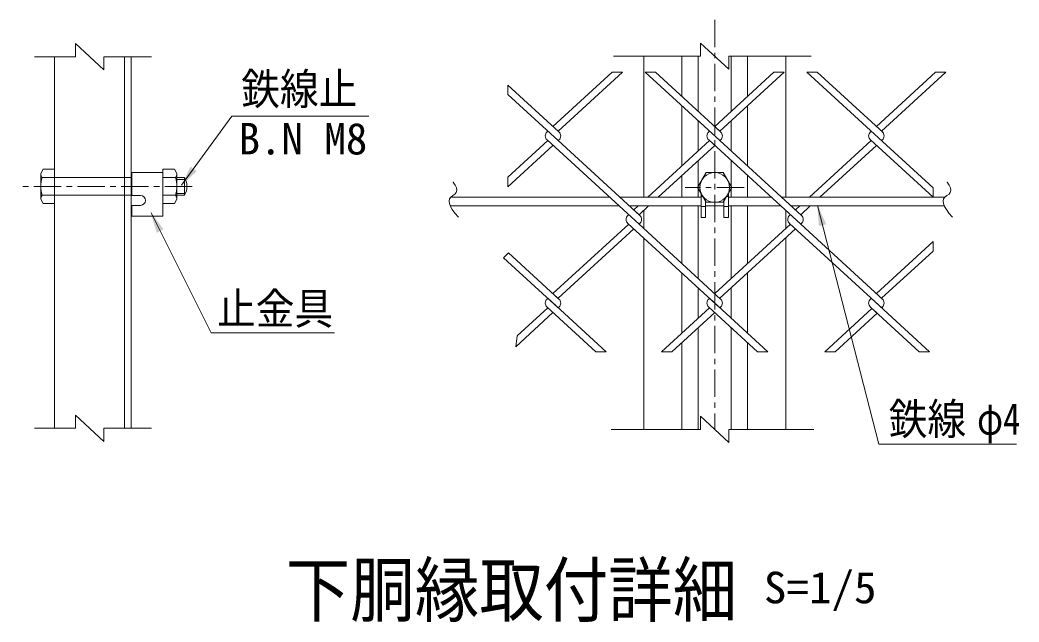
# Model space of a CAD drawing. Units: millimetres, scale not verified, with parts at other scales. Extents: x -4455 to 4455, y -3150 to 3150.
# Drawn here: x 1194 to 2566, y 427 to 1254 of the extents above; entities that cross this region are included whole.
import ezdxf
from ezdxf.enums import TextEntityAlignment as Align

# ---------------------------------------------------------------- set-up
doc = ezdxf.new("R2010")
doc.units = ezdxf.units.MM
doc.header["$LTSCALE"] = 30
doc.linetypes.add('DASHED', pattern=[7.5, 6, -1.5])
doc.linetypes.add('USER1', pattern=[2, 1.25, -0.25, 0.25, -0.25])
doc.layers.add('0-4_7詳細', color=7, linetype='Continuous', lineweight=18)
doc.styles.add('ＭＳ ゴシック', font='')
doc.styles.get('ＭＳ ゴシック').set_extended_font_data('MS Gothic')

msp = doc.modelspace()

# ---------------------------------------------------------------- linework, layer by layer
at = {"layer": '0-4_7詳細', "color": 1, "linetype": 'USER1'}
for p, q in [((2148.09, 1253.55), (2148.09, 691.54)), ((1430.63, 1025.13), (1194.14, 1025.13)), ((2188.38, 1023.65), (2107.74, 1023.65))]:
    msp.add_line(p, q, dxfattribs=at)
at = {"layer": '0-4_7詳細', "color": 4}
for p, q in [((1309.33, 1185.13), (1270.55, 1221.13)), ((1270.55, 1203.13), (1270.55, 1221.13)), ((2167.47, 1185.86), (2128.7, 1221.86)), ((2128.7, 1203.86), (2128.7, 1221.86)), ((1270.55, 1203.13), (1213.99, 1203.13)), ((1309.33, 1203.13), (1374.6, 1203.13)), ((1309.33, 1203.13), (1309.33, 1185.13)), ((2128.7, 1203.86), (2009.12, 1203.86)), ((2167.47, 1203.86), (2280.64, 1203.86)), ((2167.47, 1203.86), (2167.47, 1185.86)), ((1270.55, 693.02), (1270.55, 711.02)), ((1309.33, 675.02), (1270.55, 711.02)), ((2128.7, 691.54), (2128.7, 709.54)), ((2167.47, 673.54), (2128.7, 709.54)), ((1270.55, 693.02), (1213.99, 693.02)), ((1309.33, 693.02), (1374.6, 693.02)), ((1309.33, 693.02), (1309.33, 675.02)), ((2128.7, 691.54), (2005.89, 691.54)), ((2167.47, 691.54), (2284.29, 691.54)), ((2167.47, 691.54), (2167.47, 673.54))]:
    msp.add_line(p, q, dxfattribs=at)
at = {"layer": '0-4_7詳細', "lineweight": 9}
for p, q in [((1241.75, 1203.13), (1241.75, 693.02)), ((1337.75, 1203.13), (1337.75, 693.02)), ((1346.75, 1203.13), (1346.75, 693.02)), ((2050.59, 1203.86), (2050.59, 1010.3)), ((2103.09, 1203.86), (2103.09, 1148.69)), ((2125.59, 1203.86), (2125.59, 1128.08)), ((2170.59, 1203.86), (2170.59, 1128.08)), ((2193.09, 1203.86), (2193.09, 1148.69)), ((2245.59, 1203.86), (2245.59, 1010.3)), ((2103.09, 1135.67), (2103.09, 1053.2)), ((2193.09, 1135.67), (2193.09, 1053.2)), ((2125.59, 1115.05), (2125.59, 1073.82)), ((2170.59, 1115.05), (2170.59, 1073.82)), ((2156.26, 1099.97), (2148.09, 1107.46)), ((2156.26, 1088.91), (2155.19, 1087.93)), ((2125.59, 1060.8), (2125.59, 1010.3)), ((2170.59, 1060.8), (2170.59, 1010.3)), ((1222.55, 1042.89), (1225.88, 1048.65)), ((1222.55, 1007.37), (1222.55, 1042.89)), ((1225.88, 1048.65), (1241.75, 1048.65)), ((1241.75, 1001.61), (1241.75, 1048.65)), ((1347.77, 1044.09), (1347.77, 1012.59)), ((1347.77, 1044.09), (1390.37, 1044.09)), ((1390.37, 1001.61), (1390.37, 1048.65)), ((1390.37, 1044.09), (1390.37, 984.09)), ((1409.57, 1007.37), (1409.57, 1042.89)), ((1224.61, 1037.13), (1241.75, 1037.13)), ((1407.52, 1037.13), (1390.37, 1037.13)), ((1409.57, 1037.13), (1420.23, 1037.13)), ((1420.23, 1013.13), (1420.23, 1037.13)), ((2103.09, 1040.18), (2103.09, 1010.3)), ((2193.09, 1040.18), (2193.09, 1010.3)), ((2129.34, 1015.39), (2129.34, 982.61)), ((2166.84, 1015.39), (2166.84, 982.61)), ((1222.55, 1007.37), (1225.88, 1001.61)), ((1224.61, 1013.13), (1241.75, 1013.13)), ((1225.88, 1001.61), (1241.75, 1001.61)), ((1347.77, 1012.59), (1359.62, 1012.59)), ((1407.52, 1013.13), (1390.37, 1013.13)), ((1406.25, 1001.61), (1390.37, 1001.61)), ((1409.57, 1007.37), (1406.25, 1001.61)), ((1409.57, 1013.13), (1420.23, 1013.13)), ((1785.74, 1010.3), (2003.67, 1010.3)), ((2017.88, 1010.3), (2129.34, 1010.3)), ((2131.81, 1011.11), (2129.34, 1011.11)), ((2160.84, 1005), (2160.84, 982.61)), ((2164.37, 1011.11), (2166.84, 1011.11)), ((2166.84, 1010.3), (2225.7, 1010.3)), ((2239.91, 1010.3), (2464.12, 1010.3)), ((1346.75, 876.78), (1346.75, 996.78)), ((1347.77, 999.09), (1359.62, 999.09)), ((1347.77, 999.09), (1347.77, 984.09)), ((1785.01, 998.3), (2016.77, 998.3)), ((2030.98, 998.3), (2129.34, 998.3)), ((2050.59, 992.07), (2050.59, 967.31)), ((2103.09, 998.3), (2103.09, 919.2)), ((2125.59, 998.3), (2125.59, 898.58)), ((2135.34, 997.61), (2129.34, 997.61)), ((2135.34, 998.3), (2160.84, 998.3)), ((2160.84, 997.61), (2166.84, 997.61)), ((2166.84, 998.3), (2238.8, 998.3)), ((2170.59, 998.3), (2170.59, 898.58)), ((2193.09, 998.3), (2193.09, 919.2)), ((2245.59, 992.07), (2245.59, 967.31)), ((2253.01, 998.3), (2463.39, 998.3)), ((1347.77, 984.09), (1390.37, 984.09)), ((2160.84, 982.61), (2166.84, 982.61)), ((2050.59, 954.29), (2050.59, 691.54)), ((2245.59, 954.29), (2245.59, 691.54)), ((2103.09, 906.18), (2103.09, 823.71)), ((2193.09, 906.18), (2193.09, 823.71)), ((2125.59, 885.56), (2125.59, 844.33)), ((2170.59, 885.56), (2170.59, 844.33)), ((2125.59, 831.31), (2125.59, 691.54)), ((2170.59, 831.31), (2170.59, 691.54)), ((2103.09, 810.69), (2103.09, 691.54)), ((2193.09, 810.69), (2193.09, 691.54))]:
    msp.add_line(p, q, dxfattribs=at)
at = {"layer": '0-4_7詳細', "color": 3}
for p, q in [((2007.43, 1182.02), (1926.06, 1107.46)), ((2021.64, 1182.02), (1933.17, 1100.95)), ((2021.64, 1182.02), (2007.43, 1182.02)), ((2155.19, 1087.93), (2052.51, 1182.02)), ((2066.72, 1182.02), (2052.51, 1182.02)), ((2156.26, 1099.97), (2066.72, 1182.02)), ((2229.46, 1182.02), (2148.09, 1107.46)), ((2243.67, 1182.02), (2155.19, 1100.95)), ((2243.67, 1182.02), (2229.46, 1182.02)), ((2378.29, 1086.95), (2274.54, 1182.02)), ((2288.75, 1182.02), (2274.54, 1182.02)), ((2379.36, 1098.99), (2288.75, 1182.02)), ((2451.48, 1182.02), (2370.12, 1107.46)), ((2465.69, 1182.02), (2377.22, 1100.95)), ((2465.69, 1182.02), (2451.48, 1182.02)), ((1934.24, 1099.97), (1864.17, 1164.17)), ((1864.17, 1164.17), (1864.17, 1151.15)), ((1933.17, 1087.93), (1864.17, 1151.15)), ((1918.96, 1100.95), (1917.88, 1099.97)), ((1918.96, 1100.95), (1917.88, 1099.97)), ((1918.96, 1100.95), (1917.88, 1099.97)), ((1918.96, 1100.95), (1917.88, 1099.97)), ((2140.98, 1100.95), (2139.91, 1099.97)), ((2140.98, 1100.95), (2139.91, 1099.97)), ((2363.01, 1100.95), (2361.94, 1099.97)), ((2363.01, 1100.95), (2361.94, 1099.97)), ((1918.96, 1087.93), (1864.17, 1037.72)), ((2044.18, 973.18), (1917.88, 1088.91)), ((1934.24, 1088.91), (1933.17, 1087.93)), ((2045.25, 985.22), (1933.17, 1087.93)), ((2140.98, 1087.93), (2056.27, 1010.3)), ((2266.21, 973.18), (2139.91, 1088.91)), ((2267.28, 985.22), (2155.19, 1087.93)), ((2363.01, 1087.93), (2278.29, 1010.3)), ((2447.92, 1010.12), (2361.94, 1088.91)), ((2378.29, 1088.91), (2377.22, 1087.93)), ((2447.92, 1023.14), (2378.29, 1086.95)), ((1926.06, 1081.42), (1864.17, 1024.7)), ((2148.09, 1081.42), (2070.48, 1010.3)), ((2370.12, 1081.42), (2292.5, 1010.3)), ((1864.17, 1037.72), (1864.17, 1024.7)), ((2447.92, 1023.14), (2447.92, 1010.12)), ((2043.17, 998.3), (2037.07, 992.71)), ((2045.25, 985.22), (2037.07, 992.71)), ((2057.38, 998.3), (2044.18, 986.2)), ((2265.2, 998.3), (2259.1, 992.71)), ((2279.41, 998.3), (2266.21, 986.2)), ((2029.97, 986.2), (2028.9, 985.22)), ((2029.97, 986.2), (2028.9, 985.22)), ((2155.19, 858.43), (2028.9, 974.16)), ((2045.25, 974.16), (2044.18, 973.18)), ((2252, 986.2), (2250.93, 985.22)), ((2252, 986.2), (2250.93, 985.22)), ((2378.29, 857.45), (2250.93, 974.16)), ((2267.28, 974.16), (2266.21, 973.18)), ((2029.97, 973.18), (1926.06, 877.96)), ((2037.07, 966.67), (1933.17, 871.45)), ((2156.26, 870.47), (2044.18, 973.18)), ((2252, 973.18), (2148.09, 877.96)), ((2259.1, 966.67), (2155.19, 871.45)), ((2379.36, 869.49), (2266.21, 973.18)), ((2447.92, 949.26), (2370.12, 877.96)), ((2447.92, 949.26), (2447.92, 936.24)), ((1864.83, 934.07), (1858.3, 927.03)), ((1934.24, 870.47), (1864.83, 934.07)), ((2447.92, 936.24), (2377.22, 871.45)), ((1933.17, 858.43), (1858.3, 927.03)), ((1918.96, 871.45), (1917.88, 870.47)), ((1918.96, 871.45), (1917.88, 870.47)), ((1999.19, 797.93), (1918.96, 871.45)), ((1934.24, 870.47), (1926.06, 877.96)), ((2140.98, 871.45), (2139.91, 870.47)), ((2140.98, 871.45), (2139.91, 870.47)), ((2221.22, 797.93), (2140.98, 871.45)), ((2363.01, 871.45), (2361.94, 870.47)), ((2363.01, 871.45), (2361.94, 870.47)), ((2443.24, 797.93), (2363.01, 871.45)), ((1926.06, 851.92), (1874.96, 805.09)), ((1918.96, 858.43), (1876.99, 819.98)), ((1984.98, 797.93), (1917.88, 859.41)), ((1934.24, 859.41), (1933.17, 858.43)), ((2140.98, 858.43), (2074.96, 797.93)), ((2207.01, 797.93), (2139.91, 859.41)), ((2156.26, 859.41), (2155.19, 858.43)), ((2364.08, 857.45), (2299.13, 797.93)), ((2371.19, 850.94), (2313.34, 797.93)), ((2429.03, 797.93), (2361.94, 859.41)), ((2370.12, 851.92), (2361.94, 859.41)), ((2378.29, 859.41), (2377.22, 858.43)), ((2378.29, 859.41), (2377.22, 858.43)), ((1876.99, 819.98), (1874.96, 805.09)), ((1999.19, 797.93), (1984.98, 797.93)), ((2221.22, 797.93), (2207.01, 797.93)), ((2313.34, 797.93), (2299.13, 797.93)), ((2443.24, 797.93), (2429.03, 797.93))]:
    msp.add_line(p, q, dxfattribs=at)
at = {"layer": '0-4_7詳細', "color": 3, "linetype": 'DASHED'}
for p, q in [((1241.75, 1037.13), (1347.77, 1037.13)), ((1241.75, 1013.13), (1347.77, 1013.13))]:
    msp.add_line(p, q, dxfattribs=at)
at = {"layer": '0-4_7詳細', "color": 1}
for p, q in [((1409.57, 1034.73), (1421.45, 1034.73)), ((1409.57, 1015.53), (1421.45, 1015.53))]:
    msp.add_line(p, q, dxfattribs=at)
at = {"layer": '0-4_7詳細', "lineweight": 9}
for points in [[(1673.2, 1121.32), (1485.21, 1121.32), (1416.1, 1026.62)], [(1409.57, 1042.89), (1406.25, 1048.65), (1390.37, 1048.65)], [(2135.34, 1005), (2135.34, 982.61), (2129.34, 982.61)], [(1626.01, 823.94), (1456.6, 823.94), (1374.09, 988.79)], [(2562.35, 671.46), (2373.27, 671.46), (2289.35, 998.87)]]:
    msp.add_lwpolyline(points, dxfattribs=at)
at = {"layer": '0-4_7詳細', "color": 3}
msp.add_lwpolyline([(2124.57, 1023.65), (2136.33, 1044.02), (2159.85, 1044.02), (2171.61, 1023.65), (2159.85, 1003.28), (2136.33, 1003.28)], close=True, dxfattribs=at)
at = {"layer": '0-4_7詳細', "color": 4}
for points in [[(1788.81, 1031.39), (1789.12, 1031), (1791.79, 1026.8), (1793.35, 1023.04), (1793.82, 1019.73), (1793.2, 1016.85), (1791.48, 1014.42), (1788.66, 1012.43), (1785.83, 1010.43), (1784.08, 1007.95), (1783.4, 1004.99), (1783.79, 1001.56), (1785.26, 997.65), (1787.8, 993.27), (1791.41, 988.41), (1796.1, 983.07)], [(2467.19, 1031.39), (2467.51, 1031), (2470.17, 1026.8), (2471.73, 1023.04), (2472.2, 1019.73), (2471.58, 1016.85), (2469.86, 1014.42), (2467.04, 1012.43), (2464.21, 1010.43), (2462.46, 1007.95), (2461.78, 1004.99), (2462.17, 1001.56), (2463.64, 997.65), (2466.18, 993.27), (2469.79, 988.41), (2474.48, 983.07)]]:
    msp.add_lwpolyline(points, dxfattribs=at)
at = {"layer": '0-4_7詳細', "color": 3}
msp.add_lwpolyline([(2148.09, 851.92), (2089.17, 797.93), (2074.96, 797.93)], dxfattribs=at)
msp.add_circle((2148.09, 1023.65), 20.4, dxfattribs=at)
for centre, start, end in [((1922.95, 1094.44), 132.5, 227.5), ((1929.17, 1094.44), 312.5, 47.5), ((2144.98, 1094.44), 132.5, 227.5), ((2151.2, 1094.44), 312.5, 47.5), ((2367.01, 1094.44), 132.5, 227.5), ((2373.22, 1094.44), 312.5, 47.5), ((2033.97, 979.69), 132.5, 227.5), ((2040.18, 979.69), 312.5, 47.5), ((2255.99, 979.69), 132.5, 227.5), ((2262.21, 979.69), 312.5, 47.5), ((1922.95, 864.94), 132.5, 227.5), ((1929.17, 864.94), 312.5, 47.5), ((2144.98, 864.94), 132.5, 227.5), ((2151.2, 864.94), 312.5, 47.5), ((2367.01, 864.94), 132.5, 227.5), ((2373.22, 864.94), 312.5, 47.5)]:
    msp.add_arc(centre, 7.5, start, end, dxfattribs=at)
at = {"layer": '0-4_7詳細', "lineweight": 9}
for centre, radius, start, end in [((1231.64, 1042.89), 9.09, 180, 219.3382), ((1400.49, 1042.89), 9.09, 320.6618, 0), ((1258.55, 1025.13), 36, 160.52878, 199.47122), ((1373.57, 1025.13), 36, 340.52878, 19.47122), ((1399.45, 1025.13), 24, 330, 30), ((1231.64, 1007.37), 9.09, 140.6618, 180), ((1359.62, 1005.84), 6.75, 270, 90), ((1400.49, 1007.37), 9.09, 0, 39.3382)]:
    msp.add_arc(centre, radius, start, end, dxfattribs=at)
at = {"layer": '0-4_7詳細'}
for points in [[(1414.92, 1025.01), (1428.4, 1052.31), (1436.82, 1046.17)], [(1373.19, 990.58), (1391.28, 966.08), (1381.96, 961.42)], [(2288.85, 1000.8), (2301.35, 973.04), (2291.25, 970.45)]]:
    msp.add_solid(points, dxfattribs=at)

# ---------------------------------------------------------------- texts
at = {"layer": '0-4_7詳細', "color": 3, "style": 'ＭＳ ゴシック'}
for s, width, p in [('鉄線止', 0.9, (1497.92, 1124.25)), ('止金具', 0.9, (1464.63, 822.65)), ('鉄線', 0.9, (2387, 671.24)), ('φ4', 0.8, (2508.3, 671.24)), ('S=1/5', 1.05, (2215.59, 439.78))]:
    msp.add_text(s, height=43.33, dxfattribs=dict(at, width=width)).set_placement(p, align=Align.BOTTOM_LEFT)
msp.add_text('B.N M8', height=43.33, dxfattribs=at).set_placement((1494.27, 1055.98), align=Align.BOTTOM_LEFT)
at = {"layer": '0-4_7詳細', "style": 'ＭＳ ゴシック', "width": 0.9}
msp.add_text('下胴縁取付詳細', height=72.14, dxfattribs=at).set_placement((1559.15, 413.53), align=Align.BOTTOM_LEFT)

doc.saveas('drawing.dxf')
